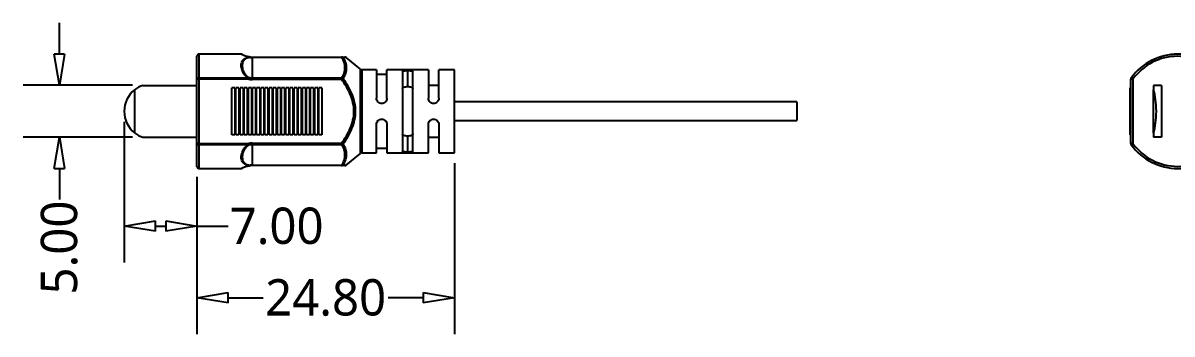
# Model space of a CAD drawing. Header units: millimetres. Extents: x 978 to 1917, y -47 to 489.
# Drawn here: x 1097.7 to 1208.4, y 51.9 to 81.8 of the extents above; entities that cross this region are included whole.
import ezdxf

# ---------------------------------------------------------------- set-up
doc = ezdxf.new("R2010")
doc.units = ezdxf.units.MM
doc.layers.get('0').update_dxf_attribs({"color": 8, "lineweight": 30})
doc.layers.get('Defpoints').update_dxf_attribs({"color": 6, "lineweight": 9})
doc.layers.add('Dimension', color=136, linetype='Continuous', lineweight=9)
doc.styles.get("Standard").update_dxf_attribs({"font": ''})
doc.styles.get('Standard').set_extended_font_data('Microsoft YaHei Light')
doc.dimstyles.new('DENGTEC', dxfattribs={"dimtxt": 3.5, "dimasz": 3, "dimexe": 3.5, "dimexo": 1, "dimgap": 0.5, "dimtad": 0, "dimzin": 0, "dimdsep": 46, "dimtxsty": 'Standard', "dimblk": 'CLOSEDBLANK', "dimcen": 1, "dimadec": 0, "dimazin": 3, "dimtfac": 1, "dimtofl": 0, "dimtmove": 0, "dimatfit": 3, "dimldrblk": 'CLOSEDBLANK', "dimfxl": 1, "dimtolj": 1, "dimtzin": 0, "dimarcsym": 0})

# ---------------------------------------------------------------- blocks, each defined once
blk = doc.blocks.new('_ClosedBlank')
at = {"color": 0, "linetype": 'ByBlock', "lineweight": -2}
for p, q in [((-1, 0.167), (0, 0)), ((-1, 0.167), (-1, -0.167)), ((0, 0), (-1, -0.167))]:
    blk.add_line(p, q, dxfattribs=at)
blk = doc.blocks.new('*D14')
at = {"layer": 'Defpoints', "color": 0, "lineweight": -3}
for p in [(1107.45, 73.34), (1114.45, 68.04), (1114.45, 62.29)]:
    blk.add_point(p, dxfattribs=at)
at = {"layer": 'Dimension', "color": 0, "lineweight": -2}
for p, q in [((1107.45, 72.34), (1107.45, 58.79)), ((1114.45, 67.04), (1114.45, 58.79)), ((1110.45, 62.29), (1111.45, 62.29)), ((1114.45, 62.29), (1117.45, 62.29))]:
    blk.add_line(p, q, dxfattribs=at)
at = {"layer": 'Dimension', "color": 0, "lineweight": -2, "xscale": 3, "yscale": 3, "zscale": 3, "rotation": 180}
blk.add_blockref('_ClosedBlank', (1107.45, 62.29), dxfattribs=at)
at = {"layer": 'Dimension', "color": 0, "lineweight": -2, "xscale": 3, "yscale": 3, "zscale": 3}
blk.add_blockref('_ClosedBlank', (1114.45, 62.29), dxfattribs=at)
at = {"layer": 'Dimension', "color": 0, "lineweight": -3, "insert": (1122.13, 62.29), "char_height": 3.5, "attachment_point": 5}
blk.add_mtext('\\A1;7.00', dxfattribs=at)
blk = doc.blocks.new('*D15')
at = {"layer": 'Defpoints', "color": 0, "lineweight": -3}
for p in [(1139.25, 69.34), (1114.45, 68.04), (1139.25, 55.4)]:
    blk.add_point(p, dxfattribs=at)
at = {"layer": 'Dimension', "color": 0, "lineweight": -2}
for p, q in [((1139.25, 68.34), (1139.25, 51.9)), ((1114.45, 67.04), (1114.45, 51.9)), ((1117.45, 55.4), (1120.84, 55.4)), ((1136.25, 55.4), (1132.86, 55.4))]:
    blk.add_line(p, q, dxfattribs=at)
at = {"layer": 'Dimension', "color": 0, "lineweight": -2, "xscale": 3, "yscale": 3, "zscale": 3, "rotation": 180}
blk.add_blockref('_ClosedBlank', (1114.45, 55.4), dxfattribs=at)
at = {"layer": 'Dimension', "color": 0, "lineweight": -2, "xscale": 3, "yscale": 3, "zscale": 3}
blk.add_blockref('_ClosedBlank', (1139.25, 55.4), dxfattribs=at)
at = {"layer": 'Dimension', "color": 0, "lineweight": -3, "insert": (1126.85, 55.4), "char_height": 3.5, "attachment_point": 5}
blk.add_mtext('\\A1;24.80', dxfattribs=at)
blk = doc.blocks.new('*D16')
at = {"layer": 'Defpoints', "color": 0, "lineweight": -3}
for p in [(1101.2, 75.84), (1109.25, 75.84), (1109.25, 70.84)]:
    blk.add_point(p, dxfattribs=at)
at = {"layer": 'Dimension', "color": 0, "lineweight": -2}
for p, q in [((1101.2, 78.84), (1101.2, 81.84)), ((1108.25, 75.84), (1097.7, 75.84)), ((1108.25, 70.84), (1097.7, 70.84)), ((1101.2, 67.84), (1101.2, 64.84))]:
    blk.add_line(p, q, dxfattribs=at)
at = {"layer": 'Dimension', "color": 0, "lineweight": -2, "xscale": 3, "yscale": 3, "zscale": 3}
for p, rotation in [((1101.2, 75.84), 270), ((1101.2, 70.84), 90)]:
    blk.add_blockref('_ClosedBlank', p, dxfattribs=dict(at, rotation=rotation))
at = {"layer": 'Dimension', "color": 0, "lineweight": -3, "insert": (1101.2, 60.23), "char_height": 3.5, "attachment_point": 5, "rotation": 90}
blk.add_mtext('\\A1;5.00', dxfattribs=at)

msp = doc.modelspace()

# ---------------------------------------------------------------- linework, layer by layer
at = {"color": 7, "linetype": 'Continuous', "lineweight": 25}
for p, q in [((1114.451, 76.437), (1114.451, 78.638)), ((1118.716, 78.838), (1114.651, 78.838)), ((1118.823, 78.808), (1118.83, 78.804)), ((1119.787, 78.521), (1119.787, 78.56)), ((1119.787, 78.56), (1128.391, 78.56)), ((1119.787, 78.521), (1119.787, 76.56)), ((1128.391, 78.521), (1119.787, 78.521)), ((1128.391, 78.521), (1128.391, 78.56)), ((1128.822, 78.513), (1128.822, 78.513)), ((1130.195, 77.385), (1128.83, 78.523)), ((1114.451, 70.24), (1114.451, 76.437)), ((1114.651, 76.437), (1114.451, 76.437)), ((1114.651, 76.554), (1119.428, 76.554)), ((1114.651, 76.437), (1114.651, 76.554)), ((1114.651, 76.437), (1114.651, 70.24)), ((1119.428, 76.437), (1114.651, 76.437)), ((1119.461, 76.595), (1119.428, 76.437)), ((1119.428, 76.437), (1119.428, 76.554)), ((1119.787, 76.56), (1119.787, 76.4)), ((1119.787, 76.56), (1128.404, 76.56)), ((1128.404, 76.4), (1119.787, 76.4)), ((1128.404, 76.56), (1128.404, 76.4)), ((1128.532, 76.489), (1128.404, 76.4)), ((1131.751, 77.338), (1130.323, 77.338)), ((1131.751, 77.338), (1131.751, 74.588)), ((1132.751, 76.888), (1131.751, 76.888)), ((1136.751, 77.338), (1132.751, 77.338)), ((1132.751, 74.588), (1132.751, 77.338)), ((1134.251, 77.138), (1134.251, 69.539)), ((1134.751, 77.267), (1134.751, 75.723)), ((1135.251, 69.539), (1135.251, 77.138)), ((1136.751, 77.338), (1136.751, 74.588)), ((1139.251, 77.338), (1137.751, 77.338)), ((1137.751, 74.588), (1137.751, 77.338)), ((1139.251, 73.338), (1139.251, 77.338)), ((1204.612, 76.437), (1204.412, 76.437)), ((1204.412, 70.24), (1204.412, 76.437)), ((1204.45, 76.554), (1204.612, 76.437)), ((1204.612, 76.437), (1204.612, 70.24)), ((1108.451, 75.405), (1108.451, 71.271)), ((1109.251, 75.838), (1114.451, 75.838)), ((1117.806, 71.088), (1117.806, 75.588)), ((1118.096, 75.588), (1117.806, 75.588)), ((1118.096, 75.588), (1118.096, 71.088)), ((1118.206, 71.088), (1118.206, 75.588)), ((1118.496, 75.588), (1118.206, 75.588)), ((1118.496, 75.588), (1118.496, 71.088)), ((1118.606, 71.088), (1118.606, 75.588)), ((1118.896, 75.588), (1118.606, 75.588)), ((1118.896, 75.588), (1118.896, 71.088)), ((1119.006, 71.088), (1119.006, 75.588)), ((1119.296, 75.588), (1119.006, 75.588)), ((1119.296, 75.588), (1119.296, 71.088)), ((1119.406, 71.088), (1119.406, 75.588)), ((1119.696, 75.588), (1119.406, 75.588)), ((1119.696, 75.588), (1119.696, 71.088)), ((1119.806, 71.088), (1119.806, 75.588)), ((1120.096, 75.588), (1119.806, 75.588)), ((1120.096, 75.588), (1120.096, 71.088)), ((1120.206, 71.088), (1120.206, 75.588)), ((1120.496, 75.588), (1120.206, 75.588)), ((1120.496, 75.588), (1120.496, 71.088)), ((1120.606, 71.088), (1120.606, 75.588)), ((1120.896, 75.588), (1120.606, 75.588)), ((1120.896, 75.588), (1120.896, 71.088)), ((1121.006, 71.088), (1121.006, 75.588)), ((1121.296, 75.588), (1121.006, 75.588)), ((1121.296, 75.588), (1121.296, 71.088)), ((1121.406, 71.088), (1121.406, 75.588)), ((1121.696, 75.588), (1121.406, 75.588)), ((1121.696, 75.588), (1121.696, 71.088)), ((1121.806, 71.088), (1121.806, 75.588)), ((1122.096, 75.588), (1121.806, 75.588)), ((1122.096, 75.588), (1122.096, 71.088)), ((1122.206, 71.088), (1122.206, 75.588)), ((1122.496, 75.588), (1122.206, 75.588)), ((1122.496, 75.588), (1122.496, 71.088)), ((1122.606, 71.088), (1122.606, 75.588)), ((1122.896, 75.588), (1122.606, 75.588)), ((1122.896, 75.588), (1122.896, 71.088)), ((1123.006, 71.088), (1123.006, 75.588)), ((1123.296, 75.588), (1123.006, 75.588)), ((1123.296, 75.588), (1123.296, 71.088)), ((1123.406, 71.088), (1123.406, 75.588)), ((1123.696, 75.588), (1123.406, 75.588)), ((1123.696, 75.588), (1123.696, 71.088)), ((1123.806, 71.088), (1123.806, 75.588)), ((1124.096, 75.588), (1123.806, 75.588)), ((1124.096, 75.588), (1124.096, 71.088)), ((1124.206, 71.088), (1124.206, 75.588)), ((1124.496, 75.588), (1124.206, 75.588)), ((1124.496, 75.588), (1124.496, 71.088)), ((1124.606, 71.088), (1124.606, 75.588)), ((1124.896, 75.588), (1124.606, 75.588)), ((1124.896, 75.588), (1124.896, 71.088)), ((1125.006, 71.088), (1125.006, 75.588)), ((1125.296, 75.588), (1125.006, 75.588)), ((1125.296, 75.588), (1125.296, 71.088)), ((1125.406, 71.088), (1125.406, 75.588)), ((1125.696, 75.588), (1125.406, 75.588)), ((1125.696, 75.588), (1125.696, 71.088)), ((1125.806, 71.088), (1125.806, 75.588)), ((1126.096, 75.588), (1125.806, 75.588)), ((1126.096, 75.588), (1126.096, 71.088)), ((1126.206, 71.088), (1126.206, 75.588)), ((1126.496, 75.588), (1126.206, 75.588)), ((1126.496, 75.588), (1126.496, 71.088)), ((1137.751, 75.838), (1136.751, 75.838)), ((1204.3, 75.588), (1204.3, 71.088)), ((1204.3, 75.588), (1204.412, 75.588)), ((1206.597, 75.838), (1206.597, 75.405)), ((1207.347, 75.838), (1206.597, 75.838)), ((1206.597, 71.271), (1206.597, 75.405)), ((1207.347, 75.838), (1207.347, 70.838)), ((1172.223, 74.238), (1139.251, 74.238)), ((1172.223, 74.238), (1172.223, 72.438)), ((1139.251, 69.338), (1139.251, 73.338)), ((1131.751, 69.338), (1131.751, 72.088)), ((1132.751, 72.088), (1132.751, 69.338)), ((1136.751, 69.338), (1136.751, 72.088)), ((1137.751, 72.088), (1137.751, 69.338)), ((1139.251, 72.438), (1172.223, 72.438)), ((1109.251, 70.838), (1114.451, 70.838)), ((1118.096, 71.088), (1117.806, 71.088)), ((1118.496, 71.088), (1118.206, 71.088)), ((1118.896, 71.088), (1118.606, 71.088)), ((1119.296, 71.088), (1119.006, 71.088)), ((1119.696, 71.088), (1119.406, 71.088)), ((1120.096, 71.088), (1119.806, 71.088)), ((1120.496, 71.088), (1120.206, 71.088)), ((1120.896, 71.088), (1120.606, 71.088)), ((1121.296, 71.088), (1121.006, 71.088)), ((1121.696, 71.088), (1121.406, 71.088)), ((1122.096, 71.088), (1121.806, 71.088)), ((1122.496, 71.088), (1122.206, 71.088)), ((1122.896, 71.088), (1122.606, 71.088)), ((1123.296, 71.088), (1123.006, 71.088)), ((1123.696, 71.088), (1123.406, 71.088)), ((1124.096, 71.088), (1123.806, 71.088)), ((1124.496, 71.088), (1124.206, 71.088)), ((1124.896, 71.088), (1124.606, 71.088)), ((1125.296, 71.088), (1125.006, 71.088)), ((1125.696, 71.088), (1125.406, 71.088)), ((1126.096, 71.088), (1125.806, 71.088)), ((1126.496, 71.088), (1126.206, 71.088)), ((1134.751, 70.953), (1134.751, 69.409)), ((1136.751, 70.838), (1137.751, 70.838)), ((1204.3, 71.088), (1204.412, 71.088)), ((1206.597, 71.271), (1206.597, 70.838)), ((1207.347, 70.838), (1206.597, 70.838)), ((1114.651, 70.24), (1114.451, 70.24)), ((1114.451, 68.038), (1114.451, 70.24)), ((1114.651, 70.24), (1114.651, 70.123)), ((1114.651, 70.24), (1119.428, 70.24)), ((1119.428, 70.123), (1114.651, 70.123)), ((1119.428, 70.24), (1119.461, 70.081)), ((1119.428, 70.24), (1119.428, 70.123)), ((1119.787, 70.116), (1119.787, 70.277)), ((1119.787, 70.277), (1128.404, 70.277)), ((1119.787, 70.116), (1119.787, 68.156)), ((1128.404, 70.116), (1119.787, 70.116)), ((1128.404, 70.277), (1128.532, 70.187)), ((1128.404, 70.116), (1128.404, 70.277)), ((1131.751, 69.788), (1132.751, 69.788)), ((1204.612, 70.24), (1204.412, 70.24)), ((1204.612, 70.24), (1204.45, 70.123)), ((1128.83, 68.154), (1130.195, 69.292)), ((1130.323, 69.338), (1131.751, 69.338)), ((1132.751, 69.338), (1136.751, 69.338)), ((1137.751, 69.338), (1139.251, 69.338)), ((1114.651, 67.838), (1118.716, 67.838)), ((1118.83, 67.873), (1118.82, 67.867)), ((1119.787, 68.156), (1128.391, 68.156)), ((1119.787, 68.156), (1119.787, 68.116)), ((1128.391, 68.116), (1119.787, 68.116)), ((1128.391, 68.156), (1128.391, 68.116)), ((1128.823, 68.163), (1128.823, 68.163))]:
    msp.add_line(p, q, dxfattribs=at)
at = {"color": 8, "linetype": 'Continuous', "lineweight": 25}
for p, q in [((1114.651, 78.838), (1114.651, 76.554)), ((1130.195, 73.338), (1130.195, 77.385)), ((1130.323, 77.338), (1130.323, 73.338)), ((1130.195, 69.292), (1130.195, 73.338)), ((1130.323, 73.338), (1130.323, 69.338)), ((1114.651, 70.123), (1114.651, 67.838))]:
    msp.add_line(p, q, dxfattribs=at)
at = {"color": 7, "linetype": 'Continuous', "lineweight": 25, "flags": 128}
for points in [[(1114.651, 76.554), (1114.612, 76.551), (1114.574, 76.545), (1114.54, 76.534), (1114.51, 76.519), (1114.485, 76.502), (1114.466, 76.481), (1114.455, 76.459), (1114.451, 76.437)], [(1114.451, 70.24), (1114.455, 70.217), (1114.466, 70.195), (1114.485, 70.175), (1114.51, 70.157), (1114.54, 70.143), (1114.574, 70.132), (1114.612, 70.125), (1114.651, 70.123)]]:
    msp.add_lwpolyline(points, dxfattribs=at)
at = {"color": 7, "linetype": 'Continuous', "lineweight": 25}
for centre, radius, start, end in [((1114.651, 78.638), 0.2, 90, 180), ((1118.716, 78.638), 0.2, 60.87372, 89.99784), ((1118.736, 78.631), 0.197, 61.43582, 90.42161), ((1208.912, 73.338), 5.5, 35.77483, 144.22517), ((1208.912, 73.338), 5.3, 35.77483, 144.22517), ((1118.72, 77.711), 0.238, 62.40147, 86.47214), ((1118.754, 77.304), 0.239, 71.28169, 94.58919), ((1119.595, 78.545), 0.0246, 90.05509, 141.23086), ((1119.494, 78.486), 0.111, 23.2283, 41.7858), ((1119.443, 78.55), 0.154, 352.66635, 7.33365), ((1119.787, 80.56), 2, 264.50334, 270), ((1128.39, 78.379), 0.181, 44.49162, 89.67631), ((1128.436, 78.348), 0.178, 62.25684, 104.65638), ((1128.712, 78.36), 0.2, 54.49572, 90.07025), ((1119.691, 76.38), 0.315, 137.01388, 146.63614), ((1128.347, 76.307), 0.26, 44.48354, 77.19458), ((1130.323, 77.538), 0.2, 230.19443, 270), ((1204.612, 76.437), 0.2, 144.22517, 180), ((1110.087, 73.338), 2.636, 128.36386, 231.63614), ((1110.087, 73.338), 2.636, 108.49223, 128.36386), ((1110.087, 73.338), 2.636, 231.63614, 251.50777), ((1119.691, 70.296), 0.315, 213.36386, 222.98612), ((1128.347, 70.37), 0.26, 282.80542, 315.51646), ((1204.612, 70.24), 0.2, 180, 215.77483), ((1208.912, 73.338), 5.5, 215.77483, 324.22517), ((1208.912, 73.338), 5.3, 215.77483, 324.22517), ((1118.754, 69.373), 0.239, 265.39902, 288.70409), ((1118.72, 68.966), 0.238, 273.52786, 297.59853), ((1130.323, 69.138), 0.2, 90, 129.80557), ((1114.651, 68.038), 0.2, 180, 270), ((1118.716, 68.038), 0.2, 270.02408, 299.12628), ((1118.736, 68.046), 0.197, 269.5763, 298.56142), ((1119.494, 68.19), 0.111, 318.2142, 336.7717), ((1119.595, 68.132), 0.0246, 218.76914, 269.94491), ((1119.443, 68.127), 0.154, 352.66635, 7.33365), ((1119.787, 66.116), 2, 90, 95.49666), ((1128.436, 68.328), 0.178, 255.34362, 297.74316), ((1128.39, 68.297), 0.181, 270.32369, 315.50838), ((1128.712, 68.316), 0.2, 269.92975, 305.72503)]:
    msp.add_arc(centre, radius, start, end, dxfattribs=at)
for centre, major_axis, ratio, start_param, end_param in [((1119.787, 80.56), (0, 2.039), 0.9806609, 3.0456578, 3.1415927), ((1119.787, 79.14), (0, 2.74), 0.8027953, 2.9777645, 3.1415927), ((1119.787, 79.14), (0, 2.58), 0.7752342, 2.9777645, 3.1415927), ((1206.159, 73.338), (0, 2.636), 0.2679492, 3.8111683, 5.6136097), ((1119.787, 67.536), (0, 2.74), 0.8027953, 0, 0.1638282), ((1119.787, 67.536), (0, 2.58), 0.7752342, 0, 0.1638282), ((1119.787, 66.116), (0, 2.039), 0.9806609, 0, 0.0959348)]:
    msp.add_ellipse(centre, major_axis=major_axis, ratio=ratio, start_param=start_param, end_param=end_param, dxfattribs=at)
at = {"color": 8, "linetype": 'Continuous', "lineweight": 25}
for points in [[(1118.735, 78.828), (1118.722, 78.835), (1118.716, 78.838), (1118.716, 78.838)], [(1118.716, 67.838), (1118.716, 67.838), (1118.722, 67.842), (1118.735, 67.849)]]:
    msp.add_open_spline(points, degree=3, dxfattribs=at)
at = {"color": 7, "linetype": 'Continuous', "lineweight": 25}
for points, knots in [([(1119.576, 78.56), (1119.437, 78.574), (1119.314, 78.6), (1119.112, 78.657), (1119.031, 78.687), (1118.837, 78.768), (1118.766, 78.81), (1118.735, 78.828)], [0, 0, 0, 0, 0.25, 0.25, 0.5, 0.5, 1, 1, 1, 1]), ([(1118.83, 78.804), (1118.858, 78.788), (1118.921, 78.753), (1119.094, 78.683), (1119.167, 78.656), (1119.351, 78.606), (1119.465, 78.582), (1119.595, 78.569)], [0, 0, 0, 0, 0.5, 0.5, 0.75, 0.75, 1, 1, 1, 1]), ([(1118.735, 77.948), (1118.766, 78.106), (1118.837, 78.241), (1119.032, 78.4), (1119.113, 78.446), (1119.315, 78.519), (1119.436, 78.546), (1119.576, 78.56)], [0, 0, 0, 0, 0.5, 0.5, 0.75, 0.75, 1, 1, 1, 1]), ([(1119.428, 76.554), (1119.314, 76.606), (1119.215, 76.679), (1119.051, 76.841), (1118.985, 76.928), (1118.825, 77.192), (1118.763, 77.373), (1118.735, 77.542)], [0, 0, 0, 0, 0.25, 0.25, 0.5, 0.5, 1, 1, 1, 1]), ([(1119.595, 78.53), (1119.464, 78.515), (1119.352, 78.486), (1119.168, 78.41), (1119.095, 78.363), (1118.921, 78.203), (1118.858, 78.072), (1118.83, 77.922)], [0, 0, 0, 0, 0.25, 0.25, 0.5, 0.5, 1, 1, 1, 1]), ([(1118.83, 77.53), (1118.856, 77.371), (1118.91, 77.201), (1119.054, 76.953), (1119.114, 76.87), (1119.263, 76.716), (1119.354, 76.646), (1119.461, 76.595)], [0, 0, 0, 0, 0.5, 0.5, 0.75, 0.75, 1, 1, 1, 1]), ([(1128.391, 78.56), (1128.458, 78.56), (1128.593, 78.56), (1128.705, 78.56), (1128.698, 78.56), (1128.695, 78.56)], [0, 0, 0, 0, 0.3627004, 0.7311631, 1, 1, 1, 1]), ([(1128.404, 76.56), (1128.502, 76.719), (1128.581, 76.88), (1128.686, 77.207), (1128.714, 77.373), (1128.71, 77.879), (1128.591, 78.205), (1128.391, 78.521)], [0, 0, 0, 0, 0.25, 0.25, 0.5, 0.5, 1, 1, 1, 1]), ([(1128.519, 78.506), (1128.719, 78.186), (1128.837, 77.854), (1128.842, 77.335), (1128.815, 77.161), (1128.709, 76.821), (1128.631, 76.654), (1128.532, 76.489)], [0, 0, 0, 0, 0.5, 0.5, 0.75, 0.75, 1, 1, 1, 1]), ([(1128.404, 70.277), (1128.722, 70.732), (1129.007, 71.206), (1129.332, 71.973), (1129.422, 72.239), (1129.545, 72.778), (1129.578, 73.053), (1129.579, 73.614), (1129.545, 73.894), (1129.423, 74.433), (1129.335, 74.695), (1129.01, 75.466), (1128.722, 75.943), (1128.404, 76.4)], [0, 0, 0, 0, 0.25, 0.25, 0.375, 0.375, 0.5, 0.5, 0.625, 0.625, 0.75, 0.75, 1, 1, 1, 1]), ([(1128.532, 76.489), (1128.854, 76.017), (1129.144, 75.525), (1129.467, 74.732), (1129.554, 74.462), (1129.674, 73.908), (1129.707, 73.621), (1129.706, 73.047), (1129.674, 72.765), (1129.553, 72.211), (1129.464, 71.937), (1129.141, 71.147), (1128.854, 70.658), (1128.532, 70.187)], [0, 0, 0, 0, 0.25, 0.25, 0.375, 0.375, 0.5, 0.5, 0.625, 0.625, 0.75, 0.75, 1, 1, 1, 1]), ([(1134.251, 77.138), (1134.251, 77.18), (1134.302, 77.214), (1134.485, 77.257), (1134.616, 77.267), (1134.751, 77.267)], [0, 0, 0, 0, 0.5, 0.5, 1, 1, 1, 1]), ([(1134.751, 77.267), (1134.885, 77.267), (1135.017, 77.257), (1135.2, 77.214), (1135.251, 77.18), (1135.251, 77.138)], [0, 0, 0, 0, 0.5, 0.5, 1, 1, 1, 1]), ([(1134.251, 75.503), (1134.251, 75.572), (1134.296, 75.63), (1134.477, 75.705), (1134.613, 75.723), (1134.751, 75.723)], [0, 0, 0, 0, 0.5, 0.5, 1, 1, 1, 1]), ([(1134.751, 75.723), (1134.89, 75.723), (1135.025, 75.705), (1135.205, 75.63), (1135.251, 75.572), (1135.251, 75.503)], [0, 0, 0, 0, 0.5, 0.5, 1, 1, 1, 1]), ([(1132.251, 74.088), (1132.117, 74.088), (1131.985, 74.145), (1131.802, 74.332), (1131.751, 74.461), (1131.751, 74.588)], [0, 0, 0, 0, 0.5, 0.5, 1, 1, 1, 1]), ([(1132.751, 74.588), (1132.751, 74.461), (1132.7, 74.333), (1132.517, 74.145), (1132.386, 74.088), (1132.251, 74.088)], [0, 0, 0, 0, 0.5, 0.5, 1, 1, 1, 1]), ([(1137.251, 74.088), (1137.117, 74.088), (1136.985, 74.145), (1136.802, 74.332), (1136.751, 74.461), (1136.751, 74.588)], [0, 0, 0, 0, 0.5, 0.5, 1, 1, 1, 1]), ([(1137.751, 74.588), (1137.751, 74.461), (1137.7, 74.333), (1137.517, 74.145), (1137.386, 74.088), (1137.251, 74.088)], [0, 0, 0, 0, 0.5, 0.5, 1, 1, 1, 1]), ([(1131.751, 72.088), (1131.751, 72.216), (1131.802, 72.344), (1131.985, 72.532), (1132.116, 72.588), (1132.251, 72.588)], [0, 0, 0, 0, 0.5, 0.5, 1, 1, 1, 1]), ([(1132.251, 72.588), (1132.385, 72.588), (1132.517, 72.532), (1132.7, 72.345), (1132.751, 72.216), (1132.751, 72.088)], [0, 0, 0, 0, 0.5, 0.5, 1, 1, 1, 1]), ([(1136.751, 72.088), (1136.751, 72.216), (1136.802, 72.344), (1136.985, 72.532), (1137.116, 72.588), (1137.251, 72.588)], [0, 0, 0, 0, 0.5, 0.5, 1, 1, 1, 1]), ([(1137.251, 72.588), (1137.385, 72.588), (1137.517, 72.532), (1137.7, 72.345), (1137.751, 72.216), (1137.751, 72.088)], [0, 0, 0, 0, 0.5, 0.5, 1, 1, 1, 1]), ([(1134.751, 70.953), (1134.613, 70.953), (1134.478, 70.971), (1134.296, 71.046), (1134.251, 71.104), (1134.251, 71.173)], [0, 0, 0, 0, 0.5, 0.5, 1, 1, 1, 1]), ([(1135.251, 71.173), (1135.251, 71.139), (1135.24, 71.107), (1135.195, 71.052), (1135.161, 71.028), (1135.026, 70.971), (1134.89, 70.953), (1134.751, 70.953)], [0, 0, 0, 0, 0.25, 0.25, 0.5, 0.5, 1, 1, 1, 1]), ([(1118.735, 69.135), (1118.749, 69.22), (1118.772, 69.306), (1118.836, 69.483), (1118.879, 69.574), (1118.986, 69.749), (1119.051, 69.836), (1119.216, 69.998), (1119.313, 70.07), (1119.428, 70.123)], [0, 0, 0, 0, 0.25, 0.25, 0.5, 0.5, 0.75, 0.75, 1, 1, 1, 1]), ([(1119.461, 70.081), (1119.353, 70.03), (1119.264, 69.961), (1119.113, 69.806), (1119.055, 69.725), (1118.959, 69.559), (1118.921, 69.474), (1118.863, 69.308), (1118.843, 69.226), (1118.83, 69.147)], [0, 0, 0, 0, 0.25, 0.25, 0.5, 0.5, 0.75, 0.75, 1, 1, 1, 1]), ([(1128.391, 68.156), (1128.491, 68.314), (1128.571, 68.475), (1128.681, 68.802), (1128.711, 68.968), (1128.713, 69.305), (1128.685, 69.472), (1128.58, 69.798), (1128.502, 69.958), (1128.404, 70.116)], [0, 0, 0, 0, 0.25, 0.25, 0.5, 0.5, 0.75, 0.75, 1, 1, 1, 1]), ([(1128.532, 70.187), (1128.631, 70.023), (1128.708, 69.856), (1128.814, 69.518), (1128.842, 69.345), (1128.839, 68.999), (1128.809, 68.83), (1128.7, 68.496), (1128.62, 68.331), (1128.519, 68.171)], [0, 0, 0, 0, 0.25, 0.25, 0.5, 0.5, 0.75, 0.75, 1, 1, 1, 1]), ([(1119.576, 68.116), (1119.436, 68.13), (1119.315, 68.157), (1119.113, 68.23), (1119.032, 68.277), (1118.837, 68.436), (1118.766, 68.571), (1118.735, 68.728)], [0, 0, 0, 0, 0.25, 0.25, 0.5, 0.5, 1, 1, 1, 1]), ([(1118.83, 68.755), (1118.858, 68.605), (1118.921, 68.473), (1119.095, 68.314), (1119.168, 68.267), (1119.352, 68.191), (1119.464, 68.161), (1119.595, 68.146)], [0, 0, 0, 0, 0.5, 0.5, 0.75, 0.75, 1, 1, 1, 1]), ([(1134.751, 69.409), (1134.617, 69.409), (1134.485, 69.419), (1134.302, 69.462), (1134.251, 69.497), (1134.251, 69.539)], [0, 0, 0, 0, 0.5, 0.5, 1, 1, 1, 1]), ([(1135.251, 69.539), (1135.251, 69.497), (1135.2, 69.463), (1135.017, 69.419), (1134.886, 69.409), (1134.751, 69.409)], [0, 0, 0, 0, 0.5, 0.5, 1, 1, 1, 1]), ([(1118.735, 67.849), (1118.751, 67.858), (1118.776, 67.872), (1118.852, 67.911), (1118.902, 67.935), (1119.031, 67.989), (1119.113, 68.02), (1119.315, 68.076), (1119.438, 68.103), (1119.576, 68.116)], [0, 0, 0, 0, 0.25, 0.25, 0.5, 0.5, 0.75, 0.75, 1, 1, 1, 1]), ([(1119.595, 68.107), (1119.465, 68.095), (1119.351, 68.071), (1119.167, 68.02), (1119.095, 67.994), (1118.979, 67.947), (1118.935, 67.926), (1118.867, 67.893), (1118.844, 67.881), (1118.83, 67.873)], [0, 0, 0, 0, 0.25, 0.25, 0.5, 0.5, 0.75, 0.75, 1, 1, 1, 1]), ([(1128.694, 68.116), (1128.697, 68.116), (1128.705, 68.116), (1128.594, 68.116), (1128.459, 68.116), (1128.391, 68.116)], [0, 0, 0, 0, 0.2688169, 0.6311856, 1, 1, 1, 1])]:
    msp.add_open_spline(points, degree=3, knots=knots, dxfattribs=at)
for points in [[(1118.735, 77.542), (1118.71, 77.688), (1118.71, 77.825), (1118.735, 77.948)], [(1118.83, 77.922), (1118.808, 77.802), (1118.808, 77.67), (1118.83, 77.53)], [(1118.735, 68.728), (1118.71, 68.852), (1118.71, 68.989), (1118.735, 69.135)], [(1118.83, 69.147), (1118.808, 69.007), (1118.808, 68.875), (1118.83, 68.755)]]:
    msp.add_open_spline(points, degree=3, dxfattribs=at)
at = {"color": 8, "linetype": 'Continuous', "lineweight": 25}
for points, knots in [([(1128.822, 78.513), (1128.825, 78.513), (1128.832, 78.513), (1128.722, 78.511), (1128.587, 78.507), (1128.519, 78.506)], [0, 0, 0, 0, 0.2556719, 0.6247038, 1, 1, 1, 1]), ([(1128.519, 68.171), (1128.587, 68.169), (1128.722, 68.166), (1128.832, 68.163), (1128.825, 68.163), (1128.823, 68.163)], [0, 0, 0, 0, 0.369334, 0.7443151, 1, 1, 1, 1])]:
    msp.add_open_spline(points, degree=3, knots=knots, dxfattribs=at)

# ---------------------------------------------------------------- dimensions: what is measured, and where the dimension line sits
at = {"layer": 'Dimension', "lineweight": -3}
dim = msp.add_linear_dim(base=(1101.198, 75.838), p1=(1109.251, 70.838), p2=(1109.251, 75.838), angle=90, dimstyle='DENGTEC', dxfattribs=at)
dim.commit()
dim.dimension.update_dxf_attribs({"geometry": '*D16', "text_midpoint": (1101.198, 60.233), "dimtype": 160})
for base, p1, p2, picture, middle in [((1114.451, 62.292), (1107.451, 73.338), (1114.451, 68.038), '*D14', (1122.127, 62.292)), ((1139.251, 55.405), (1114.451, 68.038), (1139.251, 69.338), '*D15', (1126.851, 55.405))]:
    dim = msp.add_linear_dim(base=base, p1=p1, p2=p2, dimstyle='DENGTEC', dxfattribs=at)
    dim.commit()
    dim.dimension.update_dxf_attribs({"geometry": picture, "text_midpoint": middle})

doc.saveas('drawing.dxf')
